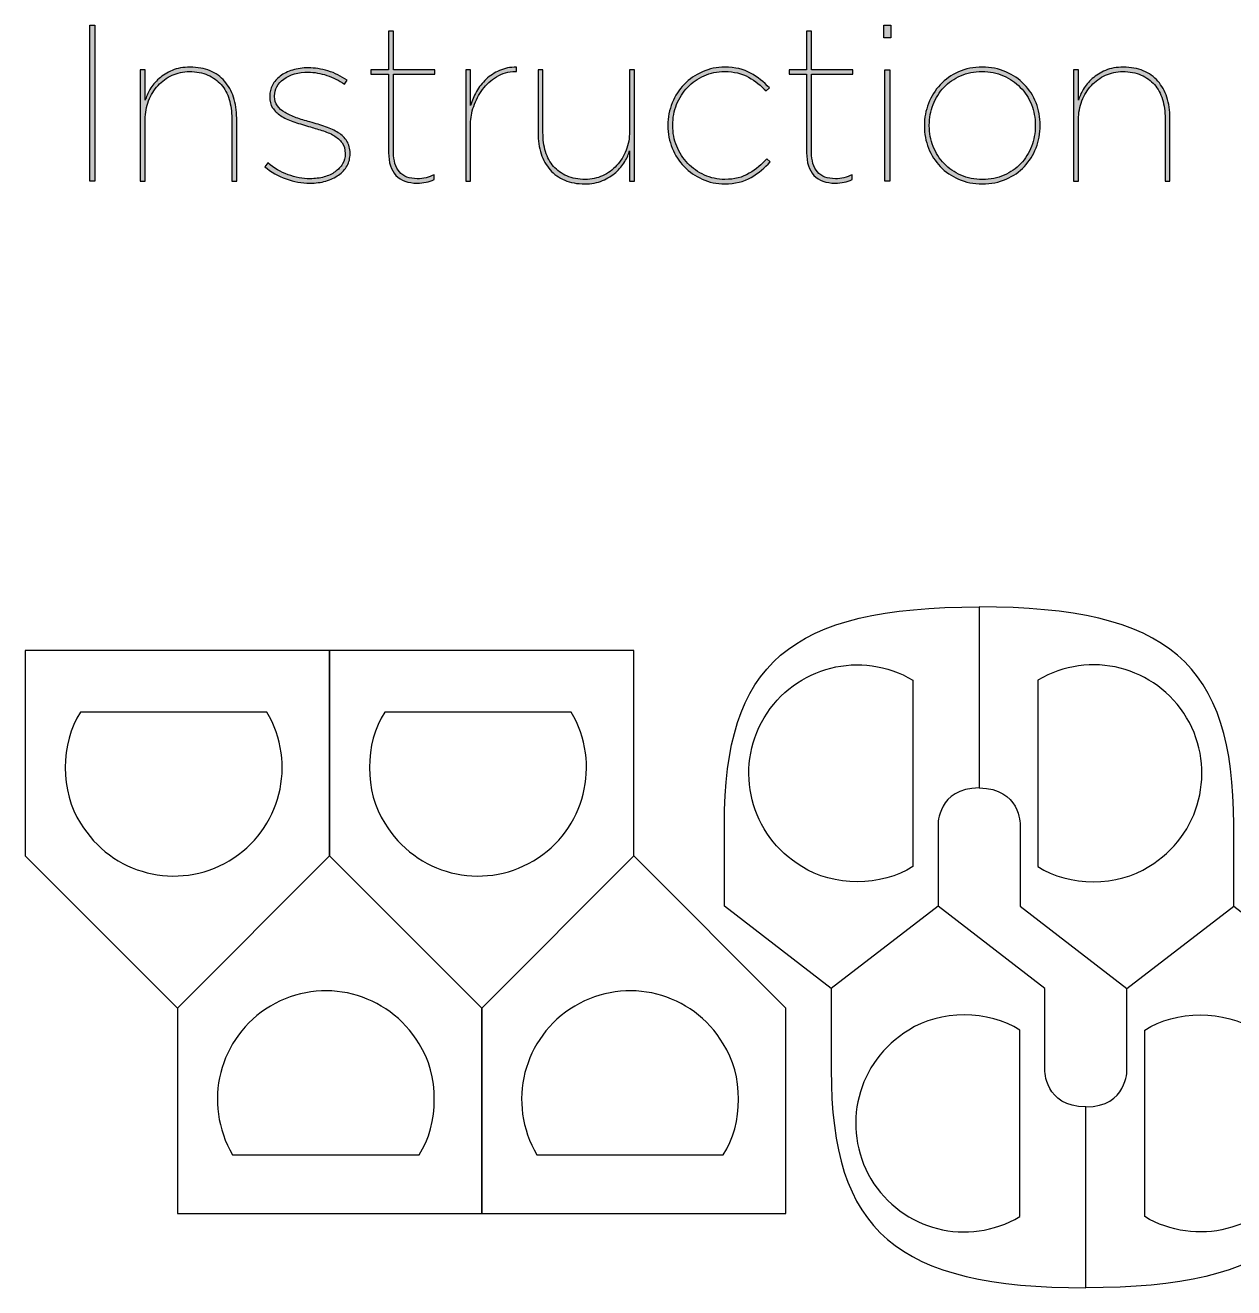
# Model space of a CAD drawing. Extents: x -413 to -81, y -331 to -124.
# Drawn here: x -412.6 to -299.3, y -243.9 to -125.7 of the extents above; entities that cross this region are included whole.
import ezdxf

# ---------------------------------------------------------------- set-up
doc = ezdxf.new("R2010")
doc.units = 0
doc.header["$MEASUREMENT"] = 0
for name, color, linetype in [('CUT', 7, 'CONTINUOUS'), ('ENGRAVE', 7, 'CONTINUOUS'), ('PART_NUMBER', 7, 'CONTINUOUS')]:
    doc.layers.add(name, color=color, linetype=linetype)

# ---------------------------------------------------------------- blocks, each defined once
blk = doc.blocks.new('BLOCK_33')
at = {"layer": 'PART_NUMBER'}
h = blk.add_hatch(color=253, dxfattribs=at)
h.dxf.hatch_style = 2
h.paths.add_polyline_path([(-406.5, -125.65), (-406.04, -125.65), (-406.04, -140.26), (-406.5, -140.26)])
blk.add_lwpolyline([(-406.5, -125.65), (-406.04, -125.65), (-406.04, -140.26), (-406.5, -140.26), (-406.5, -125.65)], dxfattribs=at)
blk = doc.blocks.new('BLOCK_34')
at = {"layer": 'PART_NUMBER'}
h = blk.add_hatch(color=253, dxfattribs=at)
h.dxf.hatch_style = 2
edge = h.paths.add_edge_path()
edge.add_spline(control_points=[(-401.78, -129.83), (-401.78, -129.83), (-401.32, -129.83), (-401.32, -129.83), (-401.32, -129.83), (-401.32, -132.68), (-401.32, -132.68), (-401.24, -132.36), (-401.09, -132.02), (-400.88, -131.66), (-400.66, -131.3), (-400.38, -130.96), (-400.03, -130.65), (-399.68, -130.34), (-399.27, -130.08), (-398.79, -129.88), (-398.31, -129.68), (-397.76, -129.58), (-397.13, -129.58), (-396.42, -129.58), (-395.79, -129.69), (-395.25, -129.92), (-394.71, -130.15), (-394.25, -130.47), (-393.89, -130.89), (-393.52, -131.31), (-393.24, -131.81), (-393.04, -132.39), (-392.85, -132.98), (-392.75, -133.63), (-392.75, -134.35), (-392.75, -134.35), (-392.75, -140.26), (-392.75, -140.26), (-392.75, -140.26), (-393.21, -140.26), (-393.21, -140.26), (-393.21, -140.26), (-393.21, -134.39), (-393.21, -134.39), (-393.21, -133.74), (-393.29, -133.14), (-393.46, -132.6), (-393.62, -132.06), (-393.87, -131.6), (-394.21, -131.21), (-394.54, -130.83), (-394.96, -130.53), (-395.46, -130.32), (-395.95, -130.1), (-396.53, -129.99), (-397.18, -129.99), (-397.77, -129.99), (-398.31, -130.11), (-398.81, -130.34), (-399.31, -130.57), (-399.74, -130.89), (-400.12, -131.3), (-400.49, -131.71), (-400.79, -132.18), (-401, -132.73), (-401.22, -133.27), (-401.32, -133.85), (-401.32, -134.48), (-401.32, -134.48), (-401.32, -140.26), (-401.32, -140.26), (-401.32, -140.26), (-401.78, -140.26), (-401.78, -140.26), (-401.78, -140.26), (-401.78, -129.83), (-401.78, -129.83)], knot_values=[0, 0, 0, 0, 1, 1, 1, 2, 2, 2, 3, 3, 3, 4, 4, 4, 5, 5, 5, 6, 6, 6, 7, 7, 7, 8, 8, 8, 9, 9, 9, 10, 10, 10, 11, 11, 11, 12, 12, 12, 13, 13, 13, 14, 14, 14, 15, 15, 15, 16, 16, 16, 17, 17, 17, 18, 18, 18, 19, 19, 19, 20, 20, 20, 21, 21, 21, 22, 22, 22, 23, 23, 23, 24, 24, 24, 24], degree=3, periodic=1)
blk.add_open_spline([(-401.78, -129.83), (-401.78, -129.83), (-401.32, -129.83), (-401.32, -129.83), (-401.32, -129.83), (-401.32, -132.68), (-401.32, -132.68), (-401.24, -132.36), (-401.09, -132.02), (-400.88, -131.66), (-400.66, -131.3), (-400.38, -130.96), (-400.03, -130.65), (-399.68, -130.34), (-399.27, -130.08), (-398.79, -129.88), (-398.31, -129.68), (-397.76, -129.58), (-397.13, -129.58), (-396.42, -129.58), (-395.79, -129.69), (-395.25, -129.92), (-394.71, -130.15), (-394.25, -130.47), (-393.89, -130.89), (-393.52, -131.31), (-393.24, -131.81), (-393.04, -132.39), (-392.85, -132.98), (-392.75, -133.63), (-392.75, -134.35), (-392.75, -134.35), (-392.75, -140.26), (-392.75, -140.26), (-392.75, -140.26), (-393.21, -140.26), (-393.21, -140.26), (-393.21, -140.26), (-393.21, -134.39), (-393.21, -134.39), (-393.21, -133.74), (-393.29, -133.14), (-393.46, -132.6), (-393.62, -132.06), (-393.87, -131.6), (-394.21, -131.21), (-394.54, -130.83), (-394.96, -130.53), (-395.46, -130.32), (-395.95, -130.1), (-396.53, -129.99), (-397.18, -129.99), (-397.77, -129.99), (-398.31, -130.11), (-398.81, -130.34), (-399.31, -130.57), (-399.74, -130.89), (-400.12, -131.3), (-400.49, -131.71), (-400.79, -132.18), (-401, -132.73), (-401.22, -133.27), (-401.32, -133.85), (-401.32, -134.48), (-401.32, -134.48), (-401.32, -140.26), (-401.32, -140.26), (-401.32, -140.26), (-401.78, -140.26), (-401.78, -140.26), (-401.78, -140.26), (-401.78, -129.83), (-401.78, -129.83)], degree=3, knots=[0, 0, 0, 0, 1, 1, 1, 2, 2, 2, 3, 3, 3, 4, 4, 4, 5, 5, 5, 6, 6, 6, 7, 7, 7, 8, 8, 8, 9, 9, 9, 10, 10, 10, 11, 11, 11, 12, 12, 12, 13, 13, 13, 14, 14, 14, 15, 15, 15, 16, 16, 16, 17, 17, 17, 18, 18, 18, 19, 19, 19, 20, 20, 20, 21, 21, 21, 22, 22, 22, 23, 23, 23, 24, 24, 24, 24], dxfattribs=at)
blk = doc.blocks.new('BLOCK_35')
at = {"layer": 'PART_NUMBER'}
h = blk.add_hatch(color=253, dxfattribs=at)
h.dxf.hatch_style = 2
edge = h.paths.add_edge_path()
edge.add_spline(control_points=[(-385.91, -140.44), (-386.64, -140.44), (-387.38, -140.31), (-388.13, -140.04), (-388.87, -139.77), (-389.54, -139.39), (-390.12, -138.9), (-390.12, -138.9), (-389.85, -138.55), (-389.85, -138.55), (-389.27, -139.03), (-388.63, -139.4), (-387.94, -139.65), (-387.25, -139.9), (-386.57, -140.03), (-385.89, -140.03), (-385.41, -140.03), (-384.97, -139.97), (-384.57, -139.86), (-384.17, -139.75), (-383.82, -139.59), (-383.53, -139.38), (-383.24, -139.17), (-383.01, -138.93), (-382.84, -138.64), (-382.67, -138.35), (-382.59, -138.05), (-382.59, -137.71), (-382.59, -137.71), (-382.59, -137.67), (-382.59, -137.67), (-382.59, -137.27), (-382.69, -136.93), (-382.88, -136.66), (-383.08, -136.39), (-383.34, -136.16), (-383.66, -135.97), (-383.99, -135.78), (-384.36, -135.63), (-384.77, -135.5), (-385.18, -135.37), (-385.59, -135.25), (-386.01, -135.12), (-386.54, -134.97), (-387.03, -134.82), (-387.48, -134.67), (-387.93, -134.51), (-388.32, -134.33), (-388.64, -134.12), (-388.96, -133.91), (-389.21, -133.67), (-389.39, -133.38), (-389.57, -133.1), (-389.66, -132.75), (-389.66, -132.33), (-389.66, -132.33), (-389.66, -132.29), (-389.66, -132.29), (-389.66, -131.93), (-389.57, -131.58), (-389.4, -131.26), (-389.23, -130.94), (-388.98, -130.66), (-388.67, -130.42), (-388.36, -130.18), (-387.98, -129.99), (-387.52, -129.85), (-387.07, -129.71), (-386.57, -129.64), (-386.03, -129.64), (-385.45, -129.64), (-384.84, -129.74), (-384.2, -129.93), (-383.56, -130.12), (-382.96, -130.42), (-382.4, -130.81), (-382.4, -130.81), (-382.65, -131.18), (-382.65, -131.18), (-383.17, -130.82), (-383.72, -130.54), (-384.31, -130.35), (-384.9, -130.15), (-385.48, -130.05), (-386.03, -130.05), (-386.99, -130.05), (-387.76, -130.27), (-388.34, -130.69), (-388.91, -131.12), (-389.2, -131.64), (-389.2, -132.27), (-389.2, -132.27), (-389.2, -132.31), (-389.2, -132.31), (-389.2, -132.66), (-389.12, -132.95), (-388.94, -133.19), (-388.77, -133.44), (-388.53, -133.65), (-388.22, -133.83), (-387.92, -134.01), (-387.56, -134.17), (-387.17, -134.31), (-386.77, -134.45), (-386.34, -134.58), (-385.89, -134.71), (-385.37, -134.85), (-384.88, -135), (-384.43, -135.16), (-383.97, -135.32), (-383.57, -135.5), (-383.23, -135.72), (-382.88, -135.93), (-382.62, -136.2), (-382.42, -136.51), (-382.23, -136.82), (-382.13, -137.2), (-382.13, -137.65), (-382.13, -137.65), (-382.13, -137.69), (-382.13, -137.69), (-382.13, -138.09), (-382.22, -138.47), (-382.41, -138.81), (-382.6, -139.15), (-382.86, -139.44), (-383.2, -139.68), (-383.55, -139.93), (-383.95, -140.11), (-384.4, -140.25), (-384.86, -140.38), (-385.36, -140.44), (-385.91, -140.44)], knot_values=[0, 0, 0, 0, 1, 1, 1, 2, 2, 2, 3, 3, 3, 4, 4, 4, 5, 5, 5, 6, 6, 6, 7, 7, 7, 8, 8, 8, 9, 9, 9, 10, 10, 10, 11, 11, 11, 12, 12, 12, 13, 13, 13, 14, 14, 14, 15, 15, 15, 16, 16, 16, 17, 17, 17, 18, 18, 18, 19, 19, 19, 20, 20, 20, 21, 21, 21, 22, 22, 22, 23, 23, 23, 24, 24, 24, 25, 25, 25, 26, 26, 26, 27, 27, 27, 28, 28, 28, 29, 29, 29, 30, 30, 30, 31, 31, 31, 32, 32, 32, 33, 33, 33, 34, 34, 34, 35, 35, 35, 36, 36, 36, 37, 37, 37, 38, 38, 38, 39, 39, 39, 40, 40, 40, 41, 41, 41, 42, 42, 42, 43, 43, 43, 44, 44, 44, 44], degree=3, periodic=1)
blk.add_open_spline([(-385.91, -140.44), (-386.64, -140.44), (-387.38, -140.31), (-388.13, -140.04), (-388.87, -139.77), (-389.54, -139.39), (-390.12, -138.9), (-390.12, -138.9), (-389.85, -138.55), (-389.85, -138.55), (-389.27, -139.03), (-388.63, -139.4), (-387.94, -139.65), (-387.25, -139.9), (-386.57, -140.03), (-385.89, -140.03), (-385.41, -140.03), (-384.97, -139.97), (-384.57, -139.86), (-384.17, -139.75), (-383.82, -139.59), (-383.53, -139.38), (-383.24, -139.17), (-383.01, -138.93), (-382.84, -138.64), (-382.67, -138.35), (-382.59, -138.05), (-382.59, -137.71), (-382.59, -137.71), (-382.59, -137.67), (-382.59, -137.67), (-382.59, -137.27), (-382.69, -136.93), (-382.88, -136.66), (-383.08, -136.39), (-383.34, -136.16), (-383.66, -135.97), (-383.99, -135.78), (-384.36, -135.63), (-384.77, -135.5), (-385.18, -135.37), (-385.59, -135.25), (-386.01, -135.12), (-386.54, -134.97), (-387.03, -134.82), (-387.48, -134.67), (-387.93, -134.51), (-388.32, -134.33), (-388.64, -134.12), (-388.96, -133.91), (-389.21, -133.67), (-389.39, -133.38), (-389.57, -133.1), (-389.66, -132.75), (-389.66, -132.33), (-389.66, -132.33), (-389.66, -132.29), (-389.66, -132.29), (-389.66, -131.93), (-389.57, -131.58), (-389.4, -131.26), (-389.23, -130.94), (-388.98, -130.66), (-388.67, -130.42), (-388.36, -130.18), (-387.98, -129.99), (-387.52, -129.85), (-387.07, -129.71), (-386.57, -129.64), (-386.03, -129.64), (-385.45, -129.64), (-384.84, -129.74), (-384.2, -129.93), (-383.56, -130.12), (-382.96, -130.42), (-382.4, -130.81), (-382.4, -130.81), (-382.65, -131.18), (-382.65, -131.18), (-383.17, -130.82), (-383.72, -130.54), (-384.31, -130.35), (-384.9, -130.15), (-385.48, -130.05), (-386.03, -130.05), (-386.99, -130.05), (-387.76, -130.27), (-388.34, -130.69), (-388.91, -131.12), (-389.2, -131.64), (-389.2, -132.27), (-389.2, -132.27), (-389.2, -132.31), (-389.2, -132.31), (-389.2, -132.66), (-389.12, -132.95), (-388.94, -133.19), (-388.77, -133.44), (-388.53, -133.65), (-388.22, -133.83), (-387.92, -134.01), (-387.56, -134.17), (-387.17, -134.31), (-386.77, -134.45), (-386.34, -134.58), (-385.89, -134.71), (-385.37, -134.85), (-384.88, -135), (-384.43, -135.16), (-383.97, -135.32), (-383.57, -135.5), (-383.23, -135.72), (-382.88, -135.93), (-382.62, -136.2), (-382.42, -136.51), (-382.23, -136.82), (-382.13, -137.2), (-382.13, -137.65), (-382.13, -137.65), (-382.13, -137.69), (-382.13, -137.69), (-382.13, -138.09), (-382.22, -138.47), (-382.41, -138.81), (-382.6, -139.15), (-382.86, -139.44), (-383.2, -139.68), (-383.55, -139.93), (-383.95, -140.11), (-384.4, -140.25), (-384.86, -140.38), (-385.36, -140.44), (-385.91, -140.44)], degree=3, knots=[0, 0, 0, 0, 1, 1, 1, 2, 2, 2, 3, 3, 3, 4, 4, 4, 5, 5, 5, 6, 6, 6, 7, 7, 7, 8, 8, 8, 9, 9, 9, 10, 10, 10, 11, 11, 11, 12, 12, 12, 13, 13, 13, 14, 14, 14, 15, 15, 15, 16, 16, 16, 17, 17, 17, 18, 18, 18, 19, 19, 19, 20, 20, 20, 21, 21, 21, 22, 22, 22, 23, 23, 23, 24, 24, 24, 25, 25, 25, 26, 26, 26, 27, 27, 27, 28, 28, 28, 29, 29, 29, 30, 30, 30, 31, 31, 31, 32, 32, 32, 33, 33, 33, 34, 34, 34, 35, 35, 35, 36, 36, 36, 37, 37, 37, 38, 38, 38, 39, 39, 39, 40, 40, 40, 41, 41, 41, 42, 42, 42, 43, 43, 43, 44, 44, 44, 44], dxfattribs=at)
blk = doc.blocks.new('BLOCK_36')
at = {"layer": 'PART_NUMBER'}
h = blk.add_hatch(color=253, dxfattribs=at)
h.dxf.hatch_style = 2
edge = h.paths.add_edge_path()
edge.add_spline(control_points=[(-375.83, -140.44), (-376.71, -140.44), (-377.37, -140.2), (-377.83, -139.71), (-378.29, -139.21), (-378.52, -138.51), (-378.52, -137.59), (-378.52, -137.59), (-378.52, -130.24), (-378.52, -130.24), (-378.52, -130.24), (-380.17, -130.24), (-380.17, -130.24), (-380.17, -130.24), (-380.17, -129.83), (-380.17, -129.83), (-380.17, -129.83), (-378.52, -129.83), (-378.52, -129.83), (-378.52, -129.83), (-378.52, -126.22), (-378.52, -126.22), (-378.52, -126.22), (-378.06, -126.22), (-378.06, -126.22), (-378.06, -126.22), (-378.06, -129.83), (-378.06, -129.83), (-378.06, -129.83), (-374.2, -129.83), (-374.2, -129.83), (-374.2, -129.83), (-374.2, -130.24), (-374.2, -130.24), (-374.2, -130.24), (-378.06, -130.24), (-378.06, -130.24), (-378.06, -130.24), (-378.06, -137.55), (-378.06, -137.55), (-378.06, -138.34), (-377.88, -138.95), (-377.51, -139.38), (-377.14, -139.81), (-376.58, -140.03), (-375.83, -140.03), (-375.27, -140.03), (-374.75, -139.9), (-374.24, -139.65), (-374.24, -139.65), (-374.24, -140.11), (-374.24, -140.11), (-374.73, -140.33), (-375.26, -140.44), (-375.83, -140.44)], knot_values=[0, 0, 0, 0, 1, 1, 1, 2, 2, 2, 3, 3, 3, 4, 4, 4, 5, 5, 5, 6, 6, 6, 7, 7, 7, 8, 8, 8, 9, 9, 9, 10, 10, 10, 11, 11, 11, 12, 12, 12, 13, 13, 13, 14, 14, 14, 15, 15, 15, 16, 16, 16, 17, 17, 17, 18, 18, 18, 18], degree=3, periodic=1)
blk.add_open_spline([(-375.83, -140.44), (-376.71, -140.44), (-377.37, -140.2), (-377.83, -139.71), (-378.29, -139.21), (-378.52, -138.51), (-378.52, -137.59), (-378.52, -137.59), (-378.52, -130.24), (-378.52, -130.24), (-378.52, -130.24), (-380.17, -130.24), (-380.17, -130.24), (-380.17, -130.24), (-380.17, -129.83), (-380.17, -129.83), (-380.17, -129.83), (-378.52, -129.83), (-378.52, -129.83), (-378.52, -129.83), (-378.52, -126.22), (-378.52, -126.22), (-378.52, -126.22), (-378.06, -126.22), (-378.06, -126.22), (-378.06, -126.22), (-378.06, -129.83), (-378.06, -129.83), (-378.06, -129.83), (-374.2, -129.83), (-374.2, -129.83), (-374.2, -129.83), (-374.2, -130.24), (-374.2, -130.24), (-374.2, -130.24), (-378.06, -130.24), (-378.06, -130.24), (-378.06, -130.24), (-378.06, -137.55), (-378.06, -137.55), (-378.06, -138.34), (-377.88, -138.95), (-377.51, -139.38), (-377.14, -139.81), (-376.58, -140.03), (-375.83, -140.03), (-375.27, -140.03), (-374.75, -139.9), (-374.24, -139.65), (-374.24, -139.65), (-374.24, -140.11), (-374.24, -140.11), (-374.73, -140.33), (-375.26, -140.44), (-375.83, -140.44)], degree=3, knots=[0, 0, 0, 0, 1, 1, 1, 2, 2, 2, 3, 3, 3, 4, 4, 4, 5, 5, 5, 6, 6, 6, 7, 7, 7, 8, 8, 8, 9, 9, 9, 10, 10, 10, 11, 11, 11, 12, 12, 12, 13, 13, 13, 14, 14, 14, 15, 15, 15, 16, 16, 16, 17, 17, 17, 18, 18, 18, 18], dxfattribs=at)
blk = doc.blocks.new('BLOCK_37')
at = {"layer": 'PART_NUMBER'}
h = blk.add_hatch(color=253, dxfattribs=at)
h.dxf.hatch_style = 2
edge = h.paths.add_edge_path()
edge.add_spline(control_points=[(-371.3, -129.83), (-371.3, -129.83), (-370.84, -129.83), (-370.84, -129.83), (-370.84, -129.83), (-370.84, -133.16), (-370.84, -133.16), (-370.72, -132.73), (-370.53, -132.3), (-370.29, -131.87), (-370.05, -131.44), (-369.75, -131.05), (-369.38, -130.71), (-369.02, -130.37), (-368.6, -130.1), (-368.13, -129.89), (-367.66, -129.68), (-367.13, -129.58), (-366.55, -129.58), (-366.55, -129.58), (-366.55, -129.99), (-366.55, -129.99), (-366.55, -129.99), (-366.65, -129.99), (-366.65, -129.99), (-367.3, -129.99), (-367.89, -130.15), (-368.4, -130.47), (-368.92, -130.79), (-369.36, -131.19), (-369.72, -131.67), (-370.08, -132.15), (-370.36, -132.68), (-370.55, -133.25), (-370.75, -133.82), (-370.84, -134.35), (-370.84, -134.85), (-370.84, -134.85), (-370.84, -140.26), (-370.84, -140.26), (-370.84, -140.26), (-371.3, -140.26), (-371.3, -140.26), (-371.3, -140.26), (-371.3, -129.83), (-371.3, -129.83)], knot_values=[0, 0, 0, 0, 1, 1, 1, 2, 2, 2, 3, 3, 3, 4, 4, 4, 5, 5, 5, 6, 6, 6, 7, 7, 7, 8, 8, 8, 9, 9, 9, 10, 10, 10, 11, 11, 11, 12, 12, 12, 13, 13, 13, 14, 14, 14, 15, 15, 15, 15], degree=3, periodic=1)
blk.add_open_spline([(-371.3, -129.83), (-371.3, -129.83), (-370.84, -129.83), (-370.84, -129.83), (-370.84, -129.83), (-370.84, -133.16), (-370.84, -133.16), (-370.72, -132.73), (-370.53, -132.3), (-370.29, -131.87), (-370.05, -131.44), (-369.75, -131.05), (-369.38, -130.71), (-369.02, -130.37), (-368.6, -130.1), (-368.13, -129.89), (-367.66, -129.68), (-367.13, -129.58), (-366.55, -129.58), (-366.55, -129.58), (-366.55, -129.99), (-366.55, -129.99), (-366.55, -129.99), (-366.65, -129.99), (-366.65, -129.99), (-367.3, -129.99), (-367.89, -130.15), (-368.4, -130.47), (-368.92, -130.79), (-369.36, -131.19), (-369.72, -131.67), (-370.08, -132.15), (-370.36, -132.68), (-370.55, -133.25), (-370.75, -133.82), (-370.84, -134.35), (-370.84, -134.85), (-370.84, -134.85), (-370.84, -140.26), (-370.84, -140.26), (-370.84, -140.26), (-371.3, -140.26), (-371.3, -140.26), (-371.3, -140.26), (-371.3, -129.83), (-371.3, -129.83)], degree=3, knots=[0, 0, 0, 0, 1, 1, 1, 2, 2, 2, 3, 3, 3, 4, 4, 4, 5, 5, 5, 6, 6, 6, 7, 7, 7, 8, 8, 8, 9, 9, 9, 10, 10, 10, 11, 11, 11, 12, 12, 12, 13, 13, 13, 14, 14, 14, 15, 15, 15, 15], dxfattribs=at)
blk = doc.blocks.new('BLOCK_38')
at = {"layer": 'PART_NUMBER'}
h = blk.add_hatch(color=253, dxfattribs=at)
h.dxf.hatch_style = 2
edge = h.paths.add_edge_path()
edge.add_spline(control_points=[(-360.14, -140.51), (-360.85, -140.51), (-361.48, -140.39), (-362.02, -140.16), (-362.56, -139.93), (-363.02, -139.61), (-363.39, -139.19), (-363.75, -138.78), (-364.04, -138.27), (-364.23, -137.69), (-364.43, -137.11), (-364.52, -136.45), (-364.52, -135.73), (-364.52, -135.73), (-364.52, -129.83), (-364.52, -129.83), (-364.52, -129.83), (-364.06, -129.83), (-364.06, -129.83), (-364.06, -129.83), (-364.06, -135.69), (-364.06, -135.69), (-364.06, -136.34), (-363.98, -136.94), (-363.81, -137.48), (-363.65, -138.02), (-363.4, -138.49), (-363.07, -138.87), (-362.73, -139.25), (-362.32, -139.55), (-361.82, -139.77), (-361.32, -139.98), (-360.74, -140.09), (-360.09, -140.09), (-359.51, -140.09), (-358.97, -139.97), (-358.47, -139.75), (-357.97, -139.52), (-357.53, -139.2), (-357.16, -138.79), (-356.78, -138.38), (-356.49, -137.9), (-356.27, -137.36), (-356.06, -136.81), (-355.95, -136.23), (-355.95, -135.6), (-355.95, -135.6), (-355.95, -129.83), (-355.95, -129.83), (-355.95, -129.83), (-355.49, -129.83), (-355.49, -129.83), (-355.49, -129.83), (-355.49, -140.26), (-355.49, -140.26), (-355.49, -140.26), (-355.95, -140.26), (-355.95, -140.26), (-355.95, -140.26), (-355.95, -137.4), (-355.95, -137.4), (-356.03, -137.72), (-356.18, -138.06), (-356.4, -138.42), (-356.61, -138.78), (-356.89, -139.12), (-357.24, -139.43), (-357.59, -139.75), (-358, -140), (-358.48, -140.2), (-358.96, -140.41), (-359.52, -140.51), (-360.14, -140.51)], knot_values=[0, 0, 0, 0, 1, 1, 1, 2, 2, 2, 3, 3, 3, 4, 4, 4, 5, 5, 5, 6, 6, 6, 7, 7, 7, 8, 8, 8, 9, 9, 9, 10, 10, 10, 11, 11, 11, 12, 12, 12, 13, 13, 13, 14, 14, 14, 15, 15, 15, 16, 16, 16, 17, 17, 17, 18, 18, 18, 19, 19, 19, 20, 20, 20, 21, 21, 21, 22, 22, 22, 23, 23, 23, 24, 24, 24, 24], degree=3, periodic=1)
blk.add_open_spline([(-360.14, -140.51), (-360.85, -140.51), (-361.48, -140.39), (-362.02, -140.16), (-362.56, -139.93), (-363.02, -139.61), (-363.39, -139.19), (-363.75, -138.78), (-364.04, -138.27), (-364.23, -137.69), (-364.43, -137.11), (-364.52, -136.45), (-364.52, -135.73), (-364.52, -135.73), (-364.52, -129.83), (-364.52, -129.83), (-364.52, -129.83), (-364.06, -129.83), (-364.06, -129.83), (-364.06, -129.83), (-364.06, -135.69), (-364.06, -135.69), (-364.06, -136.34), (-363.98, -136.94), (-363.81, -137.48), (-363.65, -138.02), (-363.4, -138.49), (-363.07, -138.87), (-362.73, -139.25), (-362.32, -139.55), (-361.82, -139.77), (-361.32, -139.98), (-360.74, -140.09), (-360.09, -140.09), (-359.51, -140.09), (-358.97, -139.97), (-358.47, -139.75), (-357.97, -139.52), (-357.53, -139.2), (-357.16, -138.79), (-356.78, -138.38), (-356.49, -137.9), (-356.27, -137.36), (-356.06, -136.81), (-355.95, -136.23), (-355.95, -135.6), (-355.95, -135.6), (-355.95, -129.83), (-355.95, -129.83), (-355.95, -129.83), (-355.49, -129.83), (-355.49, -129.83), (-355.49, -129.83), (-355.49, -140.26), (-355.49, -140.26), (-355.49, -140.26), (-355.95, -140.26), (-355.95, -140.26), (-355.95, -140.26), (-355.95, -137.4), (-355.95, -137.4), (-356.03, -137.72), (-356.18, -138.06), (-356.4, -138.42), (-356.61, -138.78), (-356.89, -139.12), (-357.24, -139.43), (-357.59, -139.75), (-358, -140), (-358.48, -140.2), (-358.96, -140.41), (-359.52, -140.51), (-360.14, -140.51)], degree=3, knots=[0, 0, 0, 0, 1, 1, 1, 2, 2, 2, 3, 3, 3, 4, 4, 4, 5, 5, 5, 6, 6, 6, 7, 7, 7, 8, 8, 8, 9, 9, 9, 10, 10, 10, 11, 11, 11, 12, 12, 12, 13, 13, 13, 14, 14, 14, 15, 15, 15, 16, 16, 16, 17, 17, 17, 18, 18, 18, 19, 19, 19, 20, 20, 20, 21, 21, 21, 22, 22, 22, 23, 23, 23, 24, 24, 24, 24], dxfattribs=at)
blk = doc.blocks.new('BLOCK_39')
at = {"layer": 'PART_NUMBER'}
h = blk.add_hatch(color=253, dxfattribs=at)
h.dxf.hatch_style = 2
edge = h.paths.add_edge_path()
edge.add_spline(control_points=[(-347.04, -140.51), (-347.79, -140.51), (-348.49, -140.36), (-349.14, -140.07), (-349.78, -139.78), (-350.35, -139.38), (-350.83, -138.89), (-351.31, -138.4), (-351.68, -137.82), (-351.95, -137.16), (-352.22, -136.5), (-352.36, -135.8), (-352.36, -135.06), (-352.36, -135.06), (-352.36, -135.02), (-352.36, -135.02), (-352.36, -134.28), (-352.22, -133.58), (-351.95, -132.92), (-351.68, -132.26), (-351.31, -131.69), (-350.83, -131.19), (-350.35, -130.7), (-349.78, -130.31), (-349.13, -130.01), (-348.47, -129.72), (-347.77, -129.58), (-347.02, -129.58), (-346.06, -129.58), (-345.26, -129.76), (-344.61, -130.13), (-343.96, -130.5), (-343.38, -130.96), (-342.85, -131.52), (-342.85, -131.52), (-343.16, -131.81), (-343.16, -131.81), (-343.63, -131.31), (-344.18, -130.88), (-344.8, -130.52), (-345.42, -130.17), (-346.16, -129.99), (-347.04, -129.99), (-347.74, -129.99), (-348.38, -130.12), (-348.97, -130.39), (-349.56, -130.65), (-350.08, -131.01), (-350.51, -131.47), (-350.95, -131.93), (-351.29, -132.46), (-351.54, -133.07), (-351.78, -133.67), (-351.9, -134.32), (-351.9, -135), (-351.9, -135), (-351.9, -135.04), (-351.9, -135.04), (-351.9, -135.72), (-351.78, -136.37), (-351.53, -136.98), (-351.28, -137.59), (-350.93, -138.13), (-350.49, -138.59), (-350.06, -139.05), (-349.54, -139.41), (-348.94, -139.68), (-348.34, -139.95), (-347.7, -140.09), (-347.02, -140.09), (-346.13, -140.09), (-345.37, -139.9), (-344.74, -139.52), (-344.1, -139.13), (-343.56, -138.68), (-343.1, -138.15), (-343.1, -138.15), (-342.78, -138.44), (-342.78, -138.44), (-343.27, -139.01), (-343.86, -139.5), (-344.55, -139.9), (-345.24, -140.31), (-346.07, -140.51), (-347.04, -140.51)], knot_values=[0, 0, 0, 0, 1, 1, 1, 2, 2, 2, 3, 3, 3, 4, 4, 4, 5, 5, 5, 6, 6, 6, 7, 7, 7, 8, 8, 8, 9, 9, 9, 10, 10, 10, 11, 11, 11, 12, 12, 12, 13, 13, 13, 14, 14, 14, 15, 15, 15, 16, 16, 16, 17, 17, 17, 18, 18, 18, 19, 19, 19, 20, 20, 20, 21, 21, 21, 22, 22, 22, 23, 23, 23, 24, 24, 24, 25, 25, 25, 26, 26, 26, 27, 27, 27, 28, 28, 28, 28], degree=3, periodic=1)
blk.add_open_spline([(-347.04, -140.51), (-347.79, -140.51), (-348.49, -140.36), (-349.14, -140.07), (-349.78, -139.78), (-350.35, -139.38), (-350.83, -138.89), (-351.31, -138.4), (-351.68, -137.82), (-351.95, -137.16), (-352.22, -136.5), (-352.36, -135.8), (-352.36, -135.06), (-352.36, -135.06), (-352.36, -135.02), (-352.36, -135.02), (-352.36, -134.28), (-352.22, -133.58), (-351.95, -132.92), (-351.68, -132.26), (-351.31, -131.69), (-350.83, -131.19), (-350.35, -130.7), (-349.78, -130.31), (-349.13, -130.01), (-348.47, -129.72), (-347.77, -129.58), (-347.02, -129.58), (-346.06, -129.58), (-345.26, -129.76), (-344.61, -130.13), (-343.96, -130.5), (-343.38, -130.96), (-342.85, -131.52), (-342.85, -131.52), (-343.16, -131.81), (-343.16, -131.81), (-343.63, -131.31), (-344.18, -130.88), (-344.8, -130.52), (-345.42, -130.17), (-346.16, -129.99), (-347.04, -129.99), (-347.74, -129.99), (-348.38, -130.12), (-348.97, -130.39), (-349.56, -130.65), (-350.08, -131.01), (-350.51, -131.47), (-350.95, -131.93), (-351.29, -132.46), (-351.54, -133.07), (-351.78, -133.67), (-351.9, -134.32), (-351.9, -135), (-351.9, -135), (-351.9, -135.04), (-351.9, -135.04), (-351.9, -135.72), (-351.78, -136.37), (-351.53, -136.98), (-351.28, -137.59), (-350.93, -138.13), (-350.49, -138.59), (-350.06, -139.05), (-349.54, -139.41), (-348.94, -139.68), (-348.34, -139.95), (-347.7, -140.09), (-347.02, -140.09), (-346.13, -140.09), (-345.37, -139.9), (-344.74, -139.52), (-344.1, -139.13), (-343.56, -138.68), (-343.1, -138.15), (-343.1, -138.15), (-342.78, -138.44), (-342.78, -138.44), (-343.27, -139.01), (-343.86, -139.5), (-344.55, -139.9), (-345.24, -140.31), (-346.07, -140.51), (-347.04, -140.51)], degree=3, knots=[0, 0, 0, 0, 1, 1, 1, 2, 2, 2, 3, 3, 3, 4, 4, 4, 5, 5, 5, 6, 6, 6, 7, 7, 7, 8, 8, 8, 9, 9, 9, 10, 10, 10, 11, 11, 11, 12, 12, 12, 13, 13, 13, 14, 14, 14, 15, 15, 15, 16, 16, 16, 17, 17, 17, 18, 18, 18, 19, 19, 19, 20, 20, 20, 21, 21, 21, 22, 22, 22, 23, 23, 23, 24, 24, 24, 25, 25, 25, 26, 26, 26, 27, 27, 27, 28, 28, 28, 28], dxfattribs=at)
blk = doc.blocks.new('BLOCK_40')
at = {"layer": 'PART_NUMBER'}
h = blk.add_hatch(color=253, dxfattribs=at)
h.dxf.hatch_style = 2
edge = h.paths.add_edge_path()
edge.add_spline(control_points=[(-336.67, -140.44), (-337.55, -140.44), (-338.22, -140.2), (-338.67, -139.71), (-339.13, -139.21), (-339.36, -138.51), (-339.36, -137.59), (-339.36, -137.59), (-339.36, -130.24), (-339.36, -130.24), (-339.36, -130.24), (-341.01, -130.24), (-341.01, -130.24), (-341.01, -130.24), (-341.01, -129.83), (-341.01, -129.83), (-341.01, -129.83), (-339.36, -129.83), (-339.36, -129.83), (-339.36, -129.83), (-339.36, -126.22), (-339.36, -126.22), (-339.36, -126.22), (-338.9, -126.22), (-338.9, -126.22), (-338.9, -126.22), (-338.9, -129.83), (-338.9, -129.83), (-338.9, -129.83), (-335.04, -129.83), (-335.04, -129.83), (-335.04, -129.83), (-335.04, -130.24), (-335.04, -130.24), (-335.04, -130.24), (-338.9, -130.24), (-338.9, -130.24), (-338.9, -130.24), (-338.9, -137.55), (-338.9, -137.55), (-338.9, -138.34), (-338.72, -138.95), (-338.35, -139.38), (-337.98, -139.81), (-337.42, -140.03), (-336.67, -140.03), (-336.12, -140.03), (-335.59, -139.9), (-335.09, -139.65), (-335.09, -139.65), (-335.09, -140.11), (-335.09, -140.11), (-335.57, -140.33), (-336.1, -140.44), (-336.67, -140.44)], knot_values=[0, 0, 0, 0, 1, 1, 1, 2, 2, 2, 3, 3, 3, 4, 4, 4, 5, 5, 5, 6, 6, 6, 7, 7, 7, 8, 8, 8, 9, 9, 9, 10, 10, 10, 11, 11, 11, 12, 12, 12, 13, 13, 13, 14, 14, 14, 15, 15, 15, 16, 16, 16, 17, 17, 17, 18, 18, 18, 18], degree=3, periodic=1)
blk.add_open_spline([(-336.67, -140.44), (-337.55, -140.44), (-338.22, -140.2), (-338.67, -139.71), (-339.13, -139.21), (-339.36, -138.51), (-339.36, -137.59), (-339.36, -137.59), (-339.36, -130.24), (-339.36, -130.24), (-339.36, -130.24), (-341.01, -130.24), (-341.01, -130.24), (-341.01, -130.24), (-341.01, -129.83), (-341.01, -129.83), (-341.01, -129.83), (-339.36, -129.83), (-339.36, -129.83), (-339.36, -129.83), (-339.36, -126.22), (-339.36, -126.22), (-339.36, -126.22), (-338.9, -126.22), (-338.9, -126.22), (-338.9, -126.22), (-338.9, -129.83), (-338.9, -129.83), (-338.9, -129.83), (-335.04, -129.83), (-335.04, -129.83), (-335.04, -129.83), (-335.04, -130.24), (-335.04, -130.24), (-335.04, -130.24), (-338.9, -130.24), (-338.9, -130.24), (-338.9, -130.24), (-338.9, -137.55), (-338.9, -137.55), (-338.9, -138.34), (-338.72, -138.95), (-338.35, -139.38), (-337.98, -139.81), (-337.42, -140.03), (-336.67, -140.03), (-336.12, -140.03), (-335.59, -139.9), (-335.09, -139.65), (-335.09, -139.65), (-335.09, -140.11), (-335.09, -140.11), (-335.57, -140.33), (-336.1, -140.44), (-336.67, -140.44)], degree=3, knots=[0, 0, 0, 0, 1, 1, 1, 2, 2, 2, 3, 3, 3, 4, 4, 4, 5, 5, 5, 6, 6, 6, 7, 7, 7, 8, 8, 8, 9, 9, 9, 10, 10, 10, 11, 11, 11, 12, 12, 12, 13, 13, 13, 14, 14, 14, 15, 15, 15, 16, 16, 16, 17, 17, 17, 18, 18, 18, 18], dxfattribs=at)
blk = doc.blocks.new('BLOCK_41')
at = {"layer": 'PART_NUMBER'}
h = blk.add_hatch(color=253, dxfattribs=at)
h.dxf.hatch_style = 2
h.paths.add_polyline_path([(-332.12, -125.65), (-331.48, -125.65), (-331.48, -126.84), (-332.12, -126.84)])
h.paths.add_polyline_path([(-332.02, -129.83), (-331.58, -129.83), (-331.58, -140.26), (-332.02, -140.26)])
for points in [[(-332.12, -125.65), (-331.48, -125.65), (-331.48, -126.84), (-332.12, -126.84), (-332.12, -125.65)], [(-332.02, -129.83), (-331.58, -129.83), (-331.58, -140.26), (-332.02, -140.26), (-332.02, -129.83)]]:
    blk.add_lwpolyline(points, dxfattribs=at)
blk = doc.blocks.new('BLOCK_42')
at = {"layer": 'PART_NUMBER'}
h = blk.add_hatch(color=253, dxfattribs=at)
h.dxf.hatch_style = 2
edge = h.paths.add_edge_path()
edge.add_spline(control_points=[(-322.9, -140.51), (-323.72, -140.51), (-324.46, -140.36), (-325.13, -140.07), (-325.79, -139.78), (-326.36, -139.38), (-326.84, -138.89), (-327.32, -138.4), (-327.68, -137.82), (-327.94, -137.17), (-328.2, -136.52), (-328.33, -135.82), (-328.33, -135.08), (-328.33, -135.08), (-328.33, -135.04), (-328.33, -135.04), (-328.33, -134.32), (-328.2, -133.63), (-327.94, -132.97), (-327.68, -132.3), (-327.32, -131.72), (-326.85, -131.22), (-326.37, -130.72), (-325.8, -130.32), (-325.14, -130.02), (-324.47, -129.72), (-323.72, -129.58), (-322.9, -129.58), (-322.1, -129.58), (-321.36, -129.72), (-320.69, -130.01), (-320.02, -130.31), (-319.45, -130.7), (-318.97, -131.19), (-318.49, -131.69), (-318.12, -132.26), (-317.87, -132.92), (-317.61, -133.58), (-317.48, -134.28), (-317.48, -135), (-317.48, -135), (-317.48, -135.04), (-317.48, -135.04), (-317.48, -135.78), (-317.61, -136.48), (-317.87, -137.14), (-318.12, -137.8), (-318.49, -138.38), (-318.96, -138.88), (-319.43, -139.38), (-320, -139.78), (-320.67, -140.07), (-321.34, -140.36), (-322.08, -140.51), (-322.9, -140.51)], knot_values=[0, 0, 0, 0, 1, 1, 1, 2, 2, 2, 3, 3, 3, 4, 4, 4, 5, 5, 5, 6, 6, 6, 7, 7, 7, 8, 8, 8, 9, 9, 9, 10, 10, 10, 11, 11, 11, 12, 12, 12, 13, 13, 13, 14, 14, 14, 15, 15, 15, 16, 16, 16, 17, 17, 17, 18, 18, 18, 18], degree=3, periodic=1)
edge = h.paths.add_edge_path()
edge.add_spline(control_points=[(-322.88, -140.09), (-322.15, -140.09), (-321.47, -139.96), (-320.87, -139.69), (-320.26, -139.43), (-319.74, -139.07), (-319.3, -138.61), (-318.87, -138.15), (-318.53, -137.61), (-318.29, -137), (-318.06, -136.39), (-317.94, -135.74), (-317.94, -135.06), (-317.94, -135.06), (-317.94, -135.02), (-317.94, -135.02), (-317.94, -134.34), (-318.06, -133.69), (-318.3, -133.08), (-318.55, -132.47), (-318.89, -131.93), (-319.34, -131.47), (-319.78, -131.01), (-320.31, -130.65), (-320.92, -130.39), (-321.53, -130.12), (-322.2, -129.99), (-322.92, -129.99), (-323.66, -129.99), (-324.33, -130.12), (-324.94, -130.39), (-325.54, -130.65), (-326.06, -131.01), (-326.5, -131.47), (-326.94, -131.93), (-327.28, -132.47), (-327.51, -133.08), (-327.75, -133.69), (-327.87, -134.34), (-327.87, -135.02), (-327.87, -135.02), (-327.87, -135.06), (-327.87, -135.06), (-327.87, -135.74), (-327.75, -136.39), (-327.5, -137), (-327.26, -137.61), (-326.92, -138.15), (-326.47, -138.61), (-326.03, -139.07), (-325.5, -139.43), (-324.9, -139.69), (-324.29, -139.96), (-323.62, -140.09), (-322.88, -140.09)], knot_values=[0, 0, 0, 0, 1, 1, 1, 2, 2, 2, 3, 3, 3, 4, 4, 4, 5, 5, 5, 6, 6, 6, 7, 7, 7, 8, 8, 8, 9, 9, 9, 10, 10, 10, 11, 11, 11, 12, 12, 12, 13, 13, 13, 14, 14, 14, 15, 15, 15, 16, 16, 16, 17, 17, 17, 18, 18, 18, 18], degree=3, periodic=1)
for points in [[(-322.9, -140.51), (-323.72, -140.51), (-324.46, -140.36), (-325.13, -140.07), (-325.79, -139.78), (-326.36, -139.38), (-326.84, -138.89), (-327.32, -138.4), (-327.68, -137.82), (-327.94, -137.17), (-328.2, -136.52), (-328.33, -135.82), (-328.33, -135.08), (-328.33, -135.08), (-328.33, -135.04), (-328.33, -135.04), (-328.33, -134.32), (-328.2, -133.63), (-327.94, -132.97), (-327.68, -132.3), (-327.32, -131.72), (-326.85, -131.22), (-326.37, -130.72), (-325.8, -130.32), (-325.14, -130.02), (-324.47, -129.72), (-323.72, -129.58), (-322.9, -129.58), (-322.1, -129.58), (-321.36, -129.72), (-320.69, -130.01), (-320.02, -130.31), (-319.45, -130.7), (-318.97, -131.19), (-318.49, -131.69), (-318.12, -132.26), (-317.87, -132.92), (-317.61, -133.58), (-317.48, -134.28), (-317.48, -135), (-317.48, -135), (-317.48, -135.04), (-317.48, -135.04), (-317.48, -135.78), (-317.61, -136.48), (-317.87, -137.14), (-318.12, -137.8), (-318.49, -138.38), (-318.96, -138.88), (-319.43, -139.38), (-320, -139.78), (-320.67, -140.07), (-321.34, -140.36), (-322.08, -140.51), (-322.9, -140.51)], [(-322.88, -140.09), (-322.15, -140.09), (-321.47, -139.96), (-320.87, -139.69), (-320.26, -139.43), (-319.74, -139.07), (-319.3, -138.61), (-318.87, -138.15), (-318.53, -137.61), (-318.29, -137), (-318.06, -136.39), (-317.94, -135.74), (-317.94, -135.06), (-317.94, -135.06), (-317.94, -135.02), (-317.94, -135.02), (-317.94, -134.34), (-318.06, -133.69), (-318.3, -133.08), (-318.55, -132.47), (-318.89, -131.93), (-319.34, -131.47), (-319.78, -131.01), (-320.31, -130.65), (-320.92, -130.39), (-321.53, -130.12), (-322.2, -129.99), (-322.92, -129.99), (-323.66, -129.99), (-324.33, -130.12), (-324.94, -130.39), (-325.54, -130.65), (-326.06, -131.01), (-326.5, -131.47), (-326.94, -131.93), (-327.28, -132.47), (-327.51, -133.08), (-327.75, -133.69), (-327.87, -134.34), (-327.87, -135.02), (-327.87, -135.02), (-327.87, -135.06), (-327.87, -135.06), (-327.87, -135.74), (-327.75, -136.39), (-327.5, -137), (-327.26, -137.61), (-326.92, -138.15), (-326.47, -138.61), (-326.03, -139.07), (-325.5, -139.43), (-324.9, -139.69), (-324.29, -139.96), (-323.62, -140.09), (-322.88, -140.09)]]:
    blk.add_open_spline(points, degree=3, knots=[0, 0, 0, 0, 1, 1, 1, 2, 2, 2, 3, 3, 3, 4, 4, 4, 5, 5, 5, 6, 6, 6, 7, 7, 7, 8, 8, 8, 9, 9, 9, 10, 10, 10, 11, 11, 11, 12, 12, 12, 13, 13, 13, 14, 14, 14, 15, 15, 15, 16, 16, 16, 17, 17, 17, 18, 18, 18, 18], dxfattribs=at)
blk = doc.blocks.new('BLOCK_43')
at = {"layer": 'PART_NUMBER'}
h = blk.add_hatch(color=253, dxfattribs=at)
h.dxf.hatch_style = 2
edge = h.paths.add_edge_path()
edge.add_spline(control_points=[(-314.35, -129.83), (-314.35, -129.83), (-313.89, -129.83), (-313.89, -129.83), (-313.89, -129.83), (-313.89, -132.68), (-313.89, -132.68), (-313.81, -132.36), (-313.66, -132.02), (-313.44, -131.66), (-313.23, -131.3), (-312.95, -130.96), (-312.6, -130.65), (-312.25, -130.34), (-311.84, -130.08), (-311.36, -129.88), (-310.88, -129.68), (-310.32, -129.58), (-309.7, -129.58), (-308.99, -129.58), (-308.36, -129.69), (-307.82, -129.92), (-307.28, -130.15), (-306.82, -130.47), (-306.45, -130.89), (-306.09, -131.31), (-305.8, -131.81), (-305.61, -132.39), (-305.41, -132.98), (-305.32, -133.63), (-305.32, -134.35), (-305.32, -134.35), (-305.32, -140.26), (-305.32, -140.26), (-305.32, -140.26), (-305.78, -140.26), (-305.78, -140.26), (-305.78, -140.26), (-305.78, -134.39), (-305.78, -134.39), (-305.78, -133.74), (-305.86, -133.14), (-306.03, -132.6), (-306.19, -132.06), (-306.44, -131.6), (-306.77, -131.21), (-307.11, -130.83), (-307.52, -130.53), (-308.02, -130.32), (-308.52, -130.1), (-309.1, -129.99), (-309.75, -129.99), (-310.33, -129.99), (-310.87, -130.11), (-311.37, -130.34), (-311.87, -130.57), (-312.31, -130.89), (-312.68, -131.3), (-313.06, -131.71), (-313.35, -132.18), (-313.57, -132.73), (-313.78, -133.27), (-313.89, -133.85), (-313.89, -134.48), (-313.89, -134.48), (-313.89, -140.26), (-313.89, -140.26), (-313.89, -140.26), (-314.35, -140.26), (-314.35, -140.26), (-314.35, -140.26), (-314.35, -129.83), (-314.35, -129.83)], knot_values=[0, 0, 0, 0, 1, 1, 1, 2, 2, 2, 3, 3, 3, 4, 4, 4, 5, 5, 5, 6, 6, 6, 7, 7, 7, 8, 8, 8, 9, 9, 9, 10, 10, 10, 11, 11, 11, 12, 12, 12, 13, 13, 13, 14, 14, 14, 15, 15, 15, 16, 16, 16, 17, 17, 17, 18, 18, 18, 19, 19, 19, 20, 20, 20, 21, 21, 21, 22, 22, 22, 23, 23, 23, 24, 24, 24, 24], degree=3, periodic=1)
blk.add_open_spline([(-314.35, -129.83), (-314.35, -129.83), (-313.89, -129.83), (-313.89, -129.83), (-313.89, -129.83), (-313.89, -132.68), (-313.89, -132.68), (-313.81, -132.36), (-313.66, -132.02), (-313.44, -131.66), (-313.23, -131.3), (-312.95, -130.96), (-312.6, -130.65), (-312.25, -130.34), (-311.84, -130.08), (-311.36, -129.88), (-310.88, -129.68), (-310.32, -129.58), (-309.7, -129.58), (-308.99, -129.58), (-308.36, -129.69), (-307.82, -129.92), (-307.28, -130.15), (-306.82, -130.47), (-306.45, -130.89), (-306.09, -131.31), (-305.8, -131.81), (-305.61, -132.39), (-305.41, -132.98), (-305.32, -133.63), (-305.32, -134.35), (-305.32, -134.35), (-305.32, -140.26), (-305.32, -140.26), (-305.32, -140.26), (-305.78, -140.26), (-305.78, -140.26), (-305.78, -140.26), (-305.78, -134.39), (-305.78, -134.39), (-305.78, -133.74), (-305.86, -133.14), (-306.03, -132.6), (-306.19, -132.06), (-306.44, -131.6), (-306.77, -131.21), (-307.11, -130.83), (-307.52, -130.53), (-308.02, -130.32), (-308.52, -130.1), (-309.1, -129.99), (-309.75, -129.99), (-310.33, -129.99), (-310.87, -130.11), (-311.37, -130.34), (-311.87, -130.57), (-312.31, -130.89), (-312.68, -131.3), (-313.06, -131.71), (-313.35, -132.18), (-313.57, -132.73), (-313.78, -133.27), (-313.89, -133.85), (-313.89, -134.48), (-313.89, -134.48), (-313.89, -140.26), (-313.89, -140.26), (-313.89, -140.26), (-314.35, -140.26), (-314.35, -140.26), (-314.35, -140.26), (-314.35, -129.83), (-314.35, -129.83)], degree=3, knots=[0, 0, 0, 0, 1, 1, 1, 2, 2, 2, 3, 3, 3, 4, 4, 4, 5, 5, 5, 6, 6, 6, 7, 7, 7, 8, 8, 8, 9, 9, 9, 10, 10, 10, 11, 11, 11, 12, 12, 12, 13, 13, 13, 14, 14, 14, 15, 15, 15, 16, 16, 16, 17, 17, 17, 18, 18, 18, 19, 19, 19, 20, 20, 20, 21, 21, 21, 22, 22, 22, 23, 23, 23, 24, 24, 24, 24], dxfattribs=at)
blk = doc.blocks.new('BLOCK_32')
at = {"layer": 'PART_NUMBER'}
for name in ['BLOCK_33', 'BLOCK_36', 'BLOCK_40', 'BLOCK_41', 'BLOCK_34', 'BLOCK_35', 'BLOCK_37', 'BLOCK_38', 'BLOCK_39', 'BLOCK_42', 'BLOCK_43']:
    blk.add_blockref(name, (0, 0), dxfattribs=at)

msp = doc.modelspace()

# ---------------------------------------------------------------- linework, layer by layer
at = {"layer": 'CUT', "color": 5}
for points in [[(-384.06, -203.44), (-384.06, -184.2), (-412.56, -184.2), (-412.56, -203.44), (-398.31, -217.69)], [(-355.55, -203.44), (-355.55, -184.2), (-384.06, -184.2), (-384.06, -203.44)], [(-384.06, -203.44), (-398.31, -217.69), (-398.31, -236.94), (-369.8, -236.94), (-369.8, -217.69), (-384.06, -203.44)], [(-355.55, -203.44), (-369.8, -217.69), (-369.8, -236.94), (-341.3, -236.94), (-341.3, -217.69), (-355.55, -203.44)], [(-299.35, -208.16), (-299.35, -208.14)]]:
    msp.add_lwpolyline(points, dxfattribs=at)
for points, knots in [([(-337.06, -215.85), (-337.06, -215.85), (-347.06, -208.15), (-347.06, -208.15), (-347.06, -208.15), (-347.06, -200.52), (-347.06, -200.52), (-347.06, -185.41), (-340.99, -180.13), (-323.2, -180.13), (-323.2, -180.13), (-323.2, -197.08), (-323.2, -197.08), (-327.08, -197.08), (-327.05, -200.52), (-327.05, -200.52), (-327.05, -200.52), (-327.05, -208.15), (-327.05, -208.15), (-327.05, -208.15), (-337.06, -215.85), (-337.06, -215.85), (-337.06, -215.85), (-337.06, -215.87), (-337.06, -215.87)], [0, 0, 0, 0, 1, 1, 1, 2, 2, 2, 3, 3, 3, 4, 4, 4, 5, 5, 5, 6, 6, 6, 7, 7, 7, 8, 8, 8, 8]), ([(-309.35, -215.85), (-309.35, -215.85), (-299.35, -208.15), (-299.35, -208.15), (-299.35, -208.15), (-299.35, -200.52), (-299.35, -200.52), (-299.35, -185.41), (-305.42, -180.13), (-323.2, -180.13)], [0, 0, 0, 0, 1, 1, 1, 2, 2, 2, 3, 3, 3, 3]), ([(-323.2, -197.08), (-319.33, -197.08), (-319.36, -200.52), (-319.36, -200.52), (-319.36, -200.52), (-319.36, -208.15), (-319.36, -208.15), (-319.36, -208.15), (-309.35, -215.85), (-309.35, -215.85), (-309.35, -215.85), (-309.35, -215.87), (-309.35, -215.87)], [0, 0, 0, 0, 1, 1, 1, 2, 2, 2, 3, 3, 3, 4, 4, 4, 4]), ([(-313.2, -226.94), (-317.08, -226.94), (-317.05, -223.49), (-317.05, -223.49), (-317.05, -223.49), (-317.05, -215.86), (-317.05, -215.86), (-317.05, -215.86), (-327.05, -208.16), (-327.05, -208.16), (-327.05, -208.16), (-327.05, -208.14), (-327.05, -208.14)], [0, 0, 0, 0, 1, 1, 1, 2, 2, 2, 3, 3, 3, 4, 4, 4, 4]), ([(-299.35, -208.16), (-299.35, -208.16), (-289.34, -215.86), (-289.34, -215.86), (-289.34, -215.86), (-289.34, -223.49), (-289.34, -223.49), (-289.34, -238.6), (-295.42, -243.89), (-313.2, -243.89), (-313.2, -243.89), (-313.2, -226.94), (-313.2, -226.94), (-309.32, -226.94), (-309.35, -223.49), (-309.35, -223.49), (-309.35, -223.49), (-309.35, -215.86), (-309.35, -215.86)], [0, 0, 0, 0, 1, 1, 1, 2, 2, 2, 3, 3, 3, 4, 4, 4, 5, 5, 5, 6, 6, 6, 6]), ([(-337.06, -215.86), (-337.06, -215.86), (-337.06, -223.49), (-337.06, -223.49), (-337.06, -238.6), (-330.98, -243.89), (-313.2, -243.89)], [0, 0, 0, 0, 1, 1, 1, 2, 2, 2, 2])]:
    msp.add_open_spline(points, degree=3, knots=knots, dxfattribs=at)
at = {"layer": 'ENGRAVE', "color": 6}
for points in [[(-329.41, -186.98), (-334.23, -184.11), (-340.46, -185.69), (-343.34, -190.51), (-346.21, -195.33), (-344.63, -201.56), (-339.81, -204.43), (-336.93, -206.34), (-332.29, -206.34), (-329.41, -204.43), (-329.41, -204.43), (-329.41, -186.98), (-329.41, -186.98)], [(-317.69, -186.98), (-312.87, -184.11), (-306.63, -185.69), (-303.76, -190.51), (-300.89, -195.33), (-302.47, -201.56), (-307.29, -204.43), (-310.17, -206.34), (-314.81, -206.34), (-317.69, -204.43), (-317.69, -204.43), (-317.69, -186.98), (-317.69, -186.98)], [(-389.93, -189.97), (-387.05, -194.79), (-388.63, -201.03), (-393.45, -203.9), (-398.28, -206.77), (-404.51, -205.19), (-407.38, -200.37), (-409.29, -197.49), (-409.29, -192.85), (-407.38, -189.97), (-407.38, -189.97), (-389.93, -189.97), (-389.93, -189.97)], [(-361.42, -189.97), (-358.55, -194.79), (-360.13, -201.03), (-364.95, -203.9), (-369.77, -206.77), (-376.01, -205.19), (-378.88, -200.37), (-380.79, -197.49), (-380.79, -192.85), (-378.88, -189.97), (-378.88, -189.97), (-361.42, -189.97), (-361.42, -189.97)], [(-393.13, -231.44), (-396, -226.62), (-394.42, -220.38), (-389.6, -217.51), (-384.78, -214.64), (-378.54, -216.22), (-375.67, -221.04), (-373.76, -223.92), (-373.76, -228.56), (-375.67, -231.44), (-375.67, -231.44), (-393.13, -231.44), (-393.13, -231.44)], [(-364.62, -231.44), (-367.5, -226.62), (-365.92, -220.38), (-361.09, -217.51), (-356.27, -214.64), (-350.04, -216.22), (-347.17, -221.04), (-345.26, -223.92), (-345.26, -228.56), (-347.17, -231.44), (-347.17, -231.44), (-364.62, -231.44), (-364.62, -231.44)], [(-319.4, -237.23), (-324.22, -240.1), (-330.46, -238.52), (-333.33, -233.7), (-336.2, -228.88), (-334.62, -222.64), (-329.8, -219.77), (-326.92, -217.86), (-322.28, -217.86), (-319.4, -219.77), (-319.4, -219.77), (-319.4, -237.23), (-319.4, -237.23)], [(-307.68, -237.23), (-302.86, -240.1), (-296.63, -238.52), (-293.76, -233.7), (-290.89, -228.88), (-292.47, -222.64), (-297.29, -219.77), (-300.17, -217.86), (-304.81, -217.86), (-307.68, -219.77), (-307.68, -219.77), (-307.68, -237.23), (-307.68, -237.23)]]:
    msp.add_open_spline(points, degree=3, knots=[0, 0, 0, 0, 1, 1, 1, 2, 2, 2, 3, 3, 3, 4, 4, 4, 4], dxfattribs=at)

# ---------------------------------------------------------------- block references
at = {"layer": 'PART_NUMBER'}
msp.add_blockref('BLOCK_32', (0, 0), dxfattribs=at)

doc.saveas('drawing.dxf')
